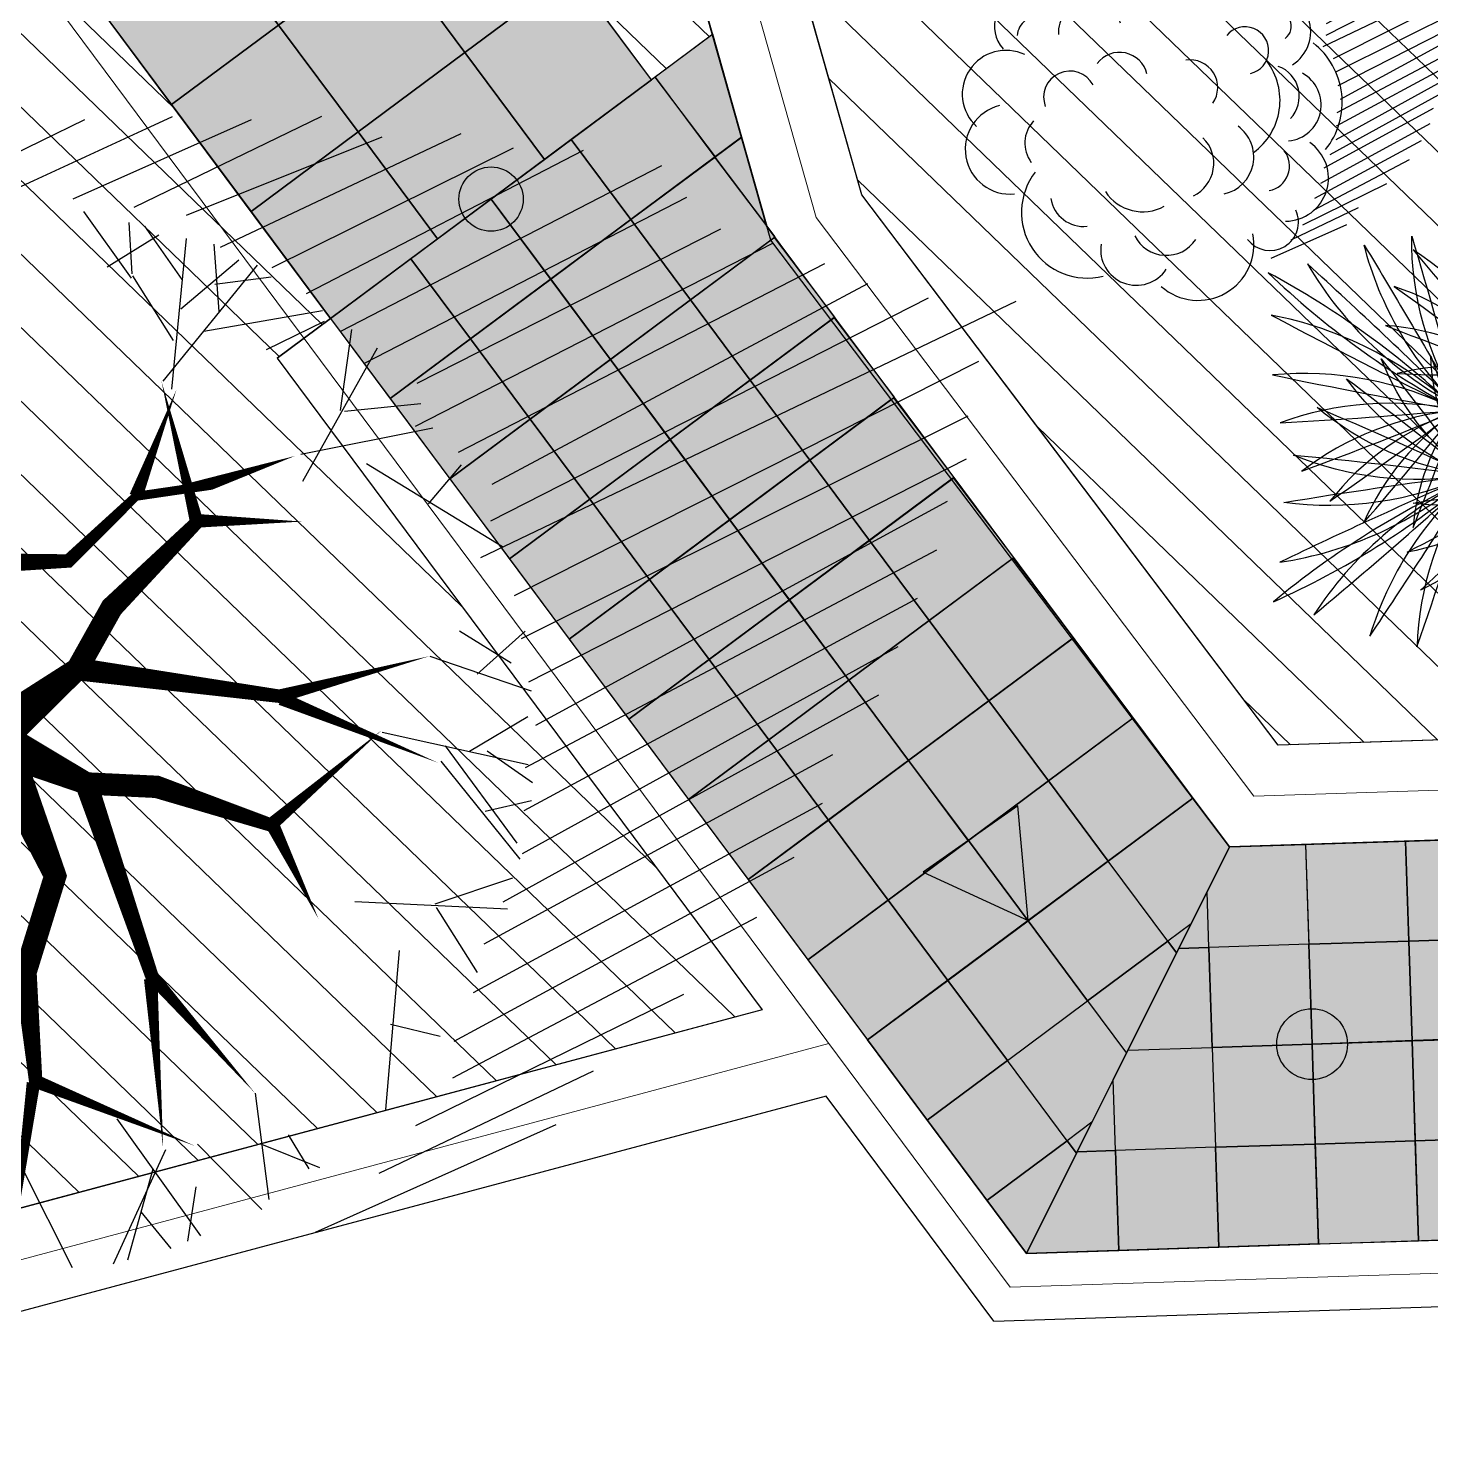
# Model space of a CAD drawing. Header units: millimetres. Extents: x 60.6 to 115.2, y 47.4 to 73.6.
# Drawn here: x 71.771 to 75.982, y 48.136 to 52.344 of the extents above; entities that cross this region are included whole.
import ezdxf

# ---------------------------------------------------------------- set-up
doc = ezdxf.new("R2010")
doc.units = ezdxf.units.MM
for name, color, linetype in [('3', 4, 'Continuous'), ('bord', 251, 'Continuous'), ('stairs', 250, 'Continuous'), ('trees', 118, 'Continuous'), ('trees 2', 114, 'Continuous')]:
    doc.layers.add(name, color=color, linetype=linetype)
doc.layers.add('hatch 3', color=7, linetype='Continuous', true_color=0x57792a)
doc.layers.add('paving', color=251, linetype='Continuous', lineweight=30)
doc.styles.get("Standard").update_dxf_attribs({"font": 'arial.ttf'})
doc.linetypes.add('FENCELINE1', pattern='A,6.35,-2.54,[133,ltypeshp.shx,S=2.54,R=0,X=-2.54,Y=0],-2.54,25.4', length=36.83)
pattern_1 = [(136, (-529.26526, -497.64566), (-0.110277016, -0.114195193), [])]

# ---------------------------------------------------------------- blocks, each defined once
blk = doc.blocks.new('ghgh')
at = {"layer": 'paving'}
h = blk.add_hatch(color=9, dxfattribs=at)
h.set_gradient(color1=(183, 211, 215), color2=(232, 241, 242), rotation=45, one_color=1, tint=0.93, name='SPHERICAL')
h.paths.add_polyline_path([(697.662, 576.0504), (698.062, 576.0504), (698.062, 576.4504), (697.662, 576.4504)])
h = blk.add_hatch(color=9, dxfattribs=at)
h.set_gradient(color1=(183, 211, 215), color2=(232, 241, 242), rotation=45, one_color=1, tint=0.93, name='SPHERICAL')
h.paths.add_polyline_path([(698.062, 576.0504), (698.462, 576.0504), (698.462, 576.4504), (698.062, 576.4504)])
h = blk.add_hatch(color=9, dxfattribs=at)
h.set_gradient(color1=(183, 211, 215), color2=(232, 241, 242), rotation=45, one_color=1, tint=0.93, name='SPHERICAL')
h.paths.add_polyline_path([(698.462, 576.0504), (698.862, 576.0504), (698.862, 576.4504), (698.462, 576.4504)])
for points in [[(697.662, 576.0504), (698.062, 576.0504), (698.062, 576.4504), (697.662, 576.4504)], [(698.062, 576.0504), (698.462, 576.0504), (698.462, 576.4504), (698.062, 576.4504)], [(698.462, 576.0504), (698.862, 576.0504), (698.862, 576.4504), (698.462, 576.4504)]]:
    blk.add_lwpolyline(points, close=True, dxfattribs=at)
blk = doc.blocks.new('T55')
at = {"layer": 'trees'}
for points in [[(-0.6181, 1.5402), (-0.3989, 1.9586)], [(-0.119, 1.7336), (-0.3242, 1.9621)], [(-0.0075, 1.4541), (-0.2096, 1.9907)], [(-0.1078, 1.7432), (0.0544, 1.9806)], [(0.3612, 1.7598), (0.3289, 1.9488)], [(-0.6773, 1.5323), (-0.45, 1.924)], [(-0.5131, 1.7679), (-0.6187, 1.911)], [(-0.6313, 1.2953), (-0.7373, 1.8462)], [(-0.7239, 1.6846), (-0.6824, 1.8875)], [(0.0954, 1.6795), (0.6633, 1.8696)], [(-0.9643, 1.3457), (-0.9953, 1.7469)], [(-0.6962, 1.6244), (-0.9025, 1.7728)], [(0.8956, 1.5731), (0.9816, 1.6947)], [(0.9681, 1.4888), (0.9608, 1.7297)], [(-0.9728, 1.536), (-1.1918, 1.6368)], [(-1.0952, 1.4107), (-1.062, 1.6363)], [(0.8016, 1.3963), (1.1469, 1.6029)], [(1.0629, 1.2745), (1.1919, 1.593)], [(-1.5325, 0.8398), (-1.4496, 1.4329)], [(1.0965, 0.9588), (1.3741, 1.4222)], [(1.212, 1.3322), (1.4122, 1.3854)], [(1.3805, 1.1806), (1.4617, 1.3389)], [(-1.486, 1.1136), (-1.6695, 1.1688)], [(1.13, 1.1731), (1.6022, 1.1633)], [(1.2161, 1.1584), (1.5672, 1.2073)], [(-1.4667, 0.5999), (-1.754, 1.0151)], [(1.4128, 0.7127), (1.6746, 1.0266)], [(-1.6801, 0.6863), (-1.8203, 0.9372)], [(-1.3766, 0.6472), (-1.947, 0.7054)], [(-1.6765, 0.672), (-1.9725, 0.5901)], [(-1.7754, 0.3261), (-1.96, 0.4833)], [(-1.7451, 0.0825), (-1.9945, 0.4605)], [(-1.924, 0.0502), (-2.0326, 0.2337)], [(-1.5125, 0.018), (-2.0529, 0.1686)], [(-1.836, 0.1065), (-2.0608, -0.0119)], [(-1.7874, -0.0301), (-2.0432, 0.0969)], [(-1.4983, 0.0589), (-2.0389, -0.116)], [(-1.6681, -0.0072), (-1.8302, -0.2445)], [(-1.8915, -0.0691), (-2.0191, -0.2769)], [(-1.8225, -0.3459), (-2.0097, -0.2156)], [(-1.8358, -0.2493), (-2.0081, -0.337)], [(-1.8198, -0.2453), (-1.9789, -0.5091)]]:
    blk.add_lwpolyline(points, dxfattribs=at)
for points in [[(-0.1443, 1.0606, 0.0504, 0, 0), (0.1067, 1.3546, 0, 0, 0), (-0.0027, 1.4485, 0, 0, 0), (0.1696, 1.9612, 0, 0, 0)], [(-0.0426, -0.0342, 0.168, 0.084, 0), (0.3518, 0.3845, 0.084, 0.084, 0), (0.7277, 0.4256, 0.084, 0.0504, 0), (1.0882, 0.6237, 0.0504, 0, 0), (1.073, 1.2694, 0, 0, 0), (0.7142, 1.8669, 0, 0, 0)], [(-0.5961, 0.8975, 0.0504, 0, 0), (-0.6091, 1.5349, 0, 0, 0), (-0.8932, 1.8042, 0, 0, 0)], [(-0.0018, 0.3631, 0.084, 0.0504, 0), (0.5531, 0.8669, 0.0504, 0, 0), (0.8016, 1.3963, 0, 0, 0), (0.8182, 1.7452, 0, 0, 0)], [(-0.023, -0.0438, 0.168, 0.084, 0), (-0.013, 0.3535, 0.084, 0.084, 0), (-0.1061, 0.6003, 0.084, 0.0504, 0), (-0.1452, 1.0502, 0.0504, 0, 0), (-0.6369, 1.2905, 0, 0, 0), (-1.1, 1.4163, 0, 0, 0), (-1.2311, 1.5223, 0, 0, 0)], [(-0.3974, 0.1661, 0.084, 0.0504, 0), (-0.6012, 0.8873, 0.0504, 0, 0), (-0.9643, 1.3457, 0, 0, 0), (-1.2692, 1.5161, 0, 0, 0)], [(0.5644, 0.8669, 0.0504, 0, 0), (1.1292, 1.1627, 0, 0, 0), (1.2436, 1.537, 0, 0, 0)], [(-1.0853, 0.3493, 0.0504, 0, 0), (-1.2366, 0.7051, 0, 0, 0), (-1.3694, 0.649, 0, 0, 0), (-1.7516, 1.0317, 0, 0, 0)], [(1.0971, 0.6183, 0.0504, 0, 0), (1.8041, 0.8185, 0, 0, 0)], [(-0.023, -0.0438, 0.168, 0.084, 0), (-0.5644, -0.4432, 0.084, 0.0504, 0), (-0.7518, -0.041, 0.0504, 0.0336, 0), (-1.0756, 0.0957, 0.0336, 0.0336, 0), (-1.2072, 0.308, 0.0504, 0, 0), (-1.4523, 0.5831, 0, 0, 0), (-1.8899, 0.7017, 0, 0, 0)], [(-0.0426, -0.0342, 0.168, 0.084, 0), (-0.3938, 0.1518, 0.084, 0.084, 0), (-0.6563, 0.1784, 0.084, 0.0504, 0), (-1.0764, 0.344, 0.0504, 0, 0), (-1.5107, 0.0109, 0, 0, 0), (-1.8297, -0.3477, 0, 0, 0), (-1.983, -0.4178, 0, 0, 0)], [(-1.0756, 0.0957, 0.0504, 0, 0), (-1.5031, 0.0758, 0, 0, 0), (-1.7714, 0.3101, 0, 0, 0), (-2.0042, 0.397, 0, 0, 0)], [(0.7419, 0.4292, 0.084, 0.0504, 0), (1.3514, 0.0642, 0.0504, 0, 0), (1.4451, -0.8948, 0, 0, 0), (1.1571, -1.6849, 0, 0, 0)]]:
    blk.add_lwpolyline(points, format="xyseb", dxfattribs=at)
blk = doc.blocks.new('SHADOW2')
at = {"color": 250}
for p, q in [((6.317, -0.452), (7.12, -1.952)), ((6.379, -1.246), (7.182, -2.834)), ((6.317, -1.864), (7.182, -3.628)), ((6.256, -2.481), (7.243, -4.334)), ((6.194, -3.011), (7.058, -4.951)), ((5.885, -3.364), (7.12, -5.745)), ((5.7, -3.893), (6.996, -6.275)), ((5.453, -4.246), (6.996, -6.98)), ((5.083, -4.599), (6.873, -7.774)), ((-3.992, -4.687), (-2.819, -7.069)), ((4.774, -4.863), (6.564, -8.039)), ((-3.375, -5.304), (-2.264, -7.422)), ((4.157, -5.393), (6.132, -8.921)), ((4.589, -5.393), (6.256, -8.392)), ((-2.881, -5.657), (-1.461, -8.304)), ((3.91, -5.834), (5.947, -9.451)), ((-2.387, -6.01), (-0.659, -9.009)), ((-2.017, -6.01), (-0.041, -9.362)), ((-1.523, -6.186), (0.514, -9.627)), ((2.86, -6.098), (5.638, -11.391)), ((3.231, -6.186), (5.638, -10.509)), ((3.601, -6.186), (5.762, -9.892)), ((-1.029, -6.275), (1.008, -9.715)), ((-0.597, -6.451), (1.626, -10.156)), ((2.49, -6.451), (5.021, -11.038)), ((-0.103, -6.628), (2.119, -10.333)), ((0.329, -6.628), (2.613, -10.509)), ((0.761, -6.628), (3.107, -10.686)), ((1.626, -6.628), (4.033, -10.95)), ((2.058, -6.539), (4.465, -10.95)), ((1.193, -6.716), (3.601, -10.774))]:
    blk.add_line(p, q, dxfattribs=at)
blk = doc.blocks.new('LCPLSH01')
for centre, radius, start, end in [((0.446, 3.412), 1.847, 346.3016, 127.937), ((-1.236, 3.811), 1, 15.0372, 170.806), ((-2.761, 2.978), 1.563, 72.5978, 215.2219), ((3.142, 2.675), 1.261, 307.769, 119.5954), ((-1.668, 2.713), 0.987, 50.3249, 170.5642), ((0.759, 2.965), 0.934, 32.9254, 120.2819), ((-0.459, 1.628), 1.247, 57.1399, 143.1153), ((2.006, 1.978), 0.912, 340.8702, 60.9139), ((-4.35, 1.579), 0.796, 61.2889, 228.7431), ((3.88, 1.31), 1.227, 268.3457, 71.8076), ((-1.319, 1.127), 1.005, 139.5951, 249.8131), ((-4.238, 0.277), 1.209, 114.2326, 259.6453), ((-2.216, 0.527), 1.063, 126.6685, 258.2542), ((2.206, 0.663), 0.736, 231.9505, 44.6702), ((-3.568, 0.205), 0.702, 124.7304, 241.9446), ((4.087, -0.68), 0.946, 241.471, 65.953), ((-1.551, -0.917), 1.819, 150.2854, 240.9902), ((3.674, -0.514), 0.622, 285.9189, 18.6962), ((-3.393, -1.595), 1.016, 119.7847, 265.1379), ((1.124, -0.337), 0.788, 217.1947, 347.0018), ((-2.9, -1.453), 2.114, 165.2089, 256.0533), ((-0.759, -0.953), 0.78, 169.7035, 302.4573), ((2.415, -1.209), 0.895, 222.2016, 26.267), ((-2.841, -1.611), 0.899, 160.5724, 273.7597), ((0.995, -1.632), 1.276, 247.012, 347.4342), ((3.313, -1.958), 1.211, 224.5472, 16.6452), ((3.258, -2.217), 0.543, 212.3243, 34.4884), ((-1.748, -2.534), 0.663, 127.7327, 344.8714), ((-2.195, -3.318), 1.117, 146.83, 298.3035), ((-2.293, -3.51), 0.405, 149.5216, 313.5871), ((0.043, -2.894), 0.926, 199.638, 340.362), ((1.831, -2.637), 1.602, 221.7693, 335.3394), ((1.786, -3.073), 0.677, 219.6109, 348.6961), ((-0.254, -3.617), 1.355, 187.9214, 329.6272), ((-0.215, -3.606), 0.983, 191.6192, 322.6233), ((0.88, -3.381), 1.586, 253.3841, 324.4756), ((-1.003, -3.58), 1.538, 221.5755, 292.667)]:
    blk.add_arc(centre, radius, start, end)
at = {"flags": 1}
for tag, p in [('SIZE', (-1.268, 1.069)), ('ITEM', (-1.268, 0.212))]:
    blk.add_attdef(tag, p, '', height=0.5, dxfattribs=at)
blk = doc.blocks.new('FRWN', base_point=(2236.4, 2183.1))
for centre, radius, start, end in [((2474.2, 2145.2), 240.8, 170.9581, 208.6359), ((-1131.5, 1522.6), 3432, 8.4988, 11.0952)]:
    blk.add_arc(centre, radius, start, end)
blk = doc.blocks.new('FAN-FRWN', base_point=(2236.4, 2187.1))
for centre, radius, start, end in [((5601.5, 1522.6), 3432, 168.9048, 171.5012), ((1995.8, 2145.2), 240.8, 331.3641, 9.0419), ((2775, 2087.8), 547, 169.9704, 188.1863), ((2474.2, 2145.2), 240.8, 170.9581, 208.6359), ((1712.1, 2104.9), 530.1, 349.6777, 8.479), ((-1131.5, 1522.6), 3432, 8.4988, 11.0952)]:
    blk.add_arc(centre, radius, start, end)
for p, xscale, yscale, rotation in [((2233.6, 2183.1), -0.7, 0.7, 285.3139847964163), ((2233.6, 2183.1), -0.6, 0.6, 262.5248729788206), ((2236.4, 2183.1), 0.6, 0.6, 97.47512702117939), ((2236.4, 2183.1), 0.7, 0.7, 74.68601520358378), ((2233.6, 2183.1), -0.75, 0.75, 301.9977079444358), ((2233.6, 2183.1), -0.8, 0.8, 316.8002169681991), ((2233.6, 2183.1), -0.85, 0.85, 333.3396816587502), ((2236.4, 2183.1), 0.85, 0.85, 26.6603183412499), ((2236.4, 2183.1), 0.8, 0.8, 43.19978303180093), ((2236.4, 2183.1), 0.75, 0.75, 58.0022920555642), ((2233.6, 2183.1), -0.9, 0.9, 346.3602519384186), ((2236.4, 2183.1), 0.9, 0.9, 13.63974806158141)]:
    blk.add_blockref('FRWN', p, dxfattribs=dict(xscale=xscale, yscale=yscale, rotation=rotation))
blk = doc.blocks.new('LCPLTR17')
for radius in [1.286, 1.068, 0.852]:
    blk.add_circle((0.038, -0.007), radius)
at = {"xscale": 0.02777775, "zscale": 0.05555549999999999}
for p, yscale, rotation in [((-0.155, 1.324), 0.0333333, 173.9653891846502), ((-1.309, 0.271), 0.0333333, 241.9002880170951), ((1.239, 0.431), 0.0333333, 103.493212329865), ((0.746, -1.048), 0.02777775, 56.19521290221859), ((-0.662, -1.117), 0.0333333, 321.5582203571314)]:
    blk.add_blockref('FAN-FRWN', p, dxfattribs=dict(at, yscale=yscale, rotation=rotation))
at = {"flags": 1}
for tag, p in [('SIZE', (3.539, 4.802)), ('ITEM', (3.539, 3.945))]:
    blk.add_attdef(tag, p, '', height=0.5, dxfattribs=at)

msp = doc.modelspace()

# ---------------------------------------------------------------- hatches: boundary and pattern name
at = {"layer": 'hatch 3', "linetype": 'Continuous'}
h = msp.add_hatch(dxfattribs=at)
h.set_pattern_fill('ANSI31', color=256, scale=0.05, angle=91, style=0)
h.set_pattern_definition(pattern_1)
h.paths.add_polyline_path([(72.6791, 51.4727), (72.5186, 51.3533), (73.9739, 49.3973), (71.8361, 48.8254), (70.5853, 48.4908), (68.5714, 52.8425), (67.4442, 55.2783), (65.359, 59.7842), (64.1587, 62.378), (63.4893, 63.8244), (64.5927, 62.3413), (65.3888, 61.2713), (68.3356, 57.3106), (70.992, 53.7403)])
h = msp.add_hatch(dxfattribs=at)
h.set_pattern_fill('ANSI31', color=256, scale=0.05, angle=91, style=0)
h.set_pattern_definition(pattern_1)
h.paths.add_polyline_path([(81.7841, 50.394), (78.4717, 50.2867), (77.2001, 50.2455), (75.7991, 50.2001), (75.5229, 50.1912), (74.7533, 51.2089), (74.2733, 51.8436), (74.0548, 52.6154), (73.4771, 54.6562), (73.081, 56.0558), (72.7361, 57.2741), (72.4972, 58.1181), (72.2881, 58.8567), (74.3477, 60.389), (77.3323, 56.3775), (79.0037, 54.1311)])
h = msp.add_hatch(dxfattribs=at)
h.set_pattern_fill('ANSI31', color=256, scale=0.05, angle=91, style=0)
h.set_pattern_definition(pattern_1)
h.paths.add_polyline_path([(73.8252, 52.3253), (73.6419, 52.189), (69.3694, 57.9315), (71.7391, 59.6946), (73.4239, 53.7427), (73.7266, 52.6734)])
at = {"layer": 'paving'}
h = msp.add_hatch(color=139, dxfattribs=at)
h.set_gradient(color1=(185, 213, 243), color2=(159, 198, 239), rotation=45, one_color=1, tint=0.78, name='INVSPHERICAL')
h.paths.add_polyline_path([(73.8321, 51.9567), (73.9133, 52.0172), (73.8258, 52.3261), (73.6531, 52.1974)])
h = msp.add_hatch(color=139, dxfattribs=at)
h.set_gradient(color1=(185, 213, 243), color2=(159, 198, 239), rotation=45, one_color=1, tint=0.78, name='INVSPHERICAL')
h.paths.add_polyline_path([(73.5803, 51.7692), (73.8341, 51.9581), (73.6531, 52.1974), (73.4012, 52.0099)])
h = msp.add_hatch(color=139, dxfattribs=at)
h.set_gradient(color1=(185, 213, 243), color2=(159, 198, 239), rotation=45, one_color=1, tint=0.78, name='INVSPHERICAL')
h.paths.add_polyline_path([(73.3396, 51.5901), (73.5803, 51.7692), (73.4012, 52.0099), (73.1605, 51.8308)])
h = msp.add_hatch(color=139, dxfattribs=at)
h.set_gradient(color1=(185, 213, 243), color2=(159, 198, 239), rotation=45, one_color=1, tint=0.78, name='INVSPHERICAL')
h.paths.add_polyline_path([(73.9892, 51.7491), (73.9133, 52.0172), (73.8321, 51.9567)])
h = msp.add_hatch(color=139, dxfattribs=at)
h.set_gradient(color1=(185, 213, 243), color2=(159, 198, 239), rotation=45, one_color=1, tint=0.78, name='INVSPHERICAL')
h.paths.add_polyline_path([(73.7593, 51.5285), (74.0131, 51.7174), (73.8321, 51.9567), (73.5803, 51.7692)])
h = msp.add_hatch(color=139, dxfattribs=at)
h.set_gradient(color1=(185, 213, 243), color2=(159, 198, 239), rotation=45, one_color=1, tint=0.78, name='INVSPHERICAL')
h.paths.add_polyline_path([(73.0989, 51.4111), (73.3396, 51.5901), (73.1605, 51.8308), (72.9198, 51.6517)])
h = msp.add_hatch(color=139, dxfattribs=at)
h.set_gradient(color1=(185, 213, 243), color2=(159, 198, 239), rotation=45, one_color=1, tint=0.78, name='INVSPHERICAL')
h.paths.add_polyline_path([(73.5186, 51.3494), (73.7593, 51.5285), (73.5803, 51.7692), (73.3396, 51.5901)])
h = msp.add_hatch(color=139, dxfattribs=at)
h.set_gradient(color1=(185, 213, 243), color2=(159, 198, 239), rotation=45, one_color=1, tint=0.78, name='INVSPHERICAL')
h.paths.add_polyline_path([(73.9384, 51.2878), (74.1922, 51.4767), (74.0112, 51.7161), (73.7593, 51.5285)])
h = msp.add_hatch(color=139, dxfattribs=at)
h.set_gradient(color1=(185, 213, 243), color2=(159, 198, 239), rotation=45, one_color=1, tint=0.78, name='INVSPHERICAL')
h.paths.add_polyline_path([(72.8582, 51.232), (73.0989, 51.4111), (72.9198, 51.6517), (72.6791, 51.4727)])
h = msp.add_hatch(color=139, dxfattribs=at)
h.set_gradient(color1=(185, 213, 243), color2=(159, 198, 239), rotation=45, one_color=1, tint=0.78, name='INVSPHERICAL')
h.paths.add_polyline_path([(73.2779, 51.1704), (73.5186, 51.3494), (73.3396, 51.5901), (73.0989, 51.4111)])
h = msp.add_hatch(color=139, dxfattribs=at)
h.set_gradient(color1=(185, 213, 243), color2=(159, 198, 239), rotation=45, one_color=1, tint=0.78, name='INVSPHERICAL')
h.paths.add_polyline_path([(73.6977, 51.1088), (73.9384, 51.2878), (73.7593, 51.5285), (73.5186, 51.3494)])
h = msp.add_hatch(color=139, dxfattribs=at)
h.set_gradient(color1=(185, 213, 243), color2=(159, 198, 239), rotation=45, one_color=1, tint=0.78, name='INVSPHERICAL')
h.paths.add_polyline_path([(74.1175, 51.0471), (74.3713, 51.236), (74.1903, 51.4754), (73.9384, 51.2878)])
h = msp.add_hatch(color=139, dxfattribs=at)
h.set_gradient(color1=(185, 213, 243), color2=(159, 198, 239), rotation=45, one_color=1, tint=0.78, name='INVSPHERICAL')
h.paths.add_polyline_path([(73.0373, 50.9913), (73.2779, 51.1704), (73.0989, 51.4111), (72.8582, 51.232)])
h = msp.add_hatch(color=139, dxfattribs=at)
h.set_gradient(color1=(185, 213, 243), color2=(159, 198, 239), rotation=45, one_color=1, tint=0.78, name='INVSPHERICAL')
h.paths.add_polyline_path([(73.457, 50.9297), (73.6977, 51.1088), (73.5186, 51.3494), (73.2779, 51.1704)])
h = msp.add_hatch(color=139, dxfattribs=at)
h.set_gradient(color1=(185, 213, 243), color2=(159, 198, 239), rotation=45, one_color=1, tint=0.78, name='INVSPHERICAL')
h.paths.add_polyline_path([(73.8768, 50.8681), (74.1175, 51.0471), (73.9384, 51.2878), (73.6977, 51.1088)])
h = msp.add_hatch(color=139, dxfattribs=at)
h.set_gradient(color1=(185, 213, 243), color2=(159, 198, 239), rotation=45, one_color=1, tint=0.78, name='INVSPHERICAL')
h.paths.add_polyline_path([(74.2966, 50.8065), (74.5504, 50.9953), (74.3694, 51.2347), (74.1175, 51.0471)])
h = msp.add_hatch(color=139, dxfattribs=at)
h.set_gradient(color1=(185, 213, 243), color2=(159, 198, 239), rotation=45, one_color=1, tint=0.78, name='INVSPHERICAL')
h.paths.add_polyline_path([(73.2163, 50.7506), (73.457, 50.9297), (73.2779, 51.1704), (73.0373, 50.9913)])
h = msp.add_hatch(color=139, dxfattribs=at)
h.set_gradient(color1=(185, 213, 243), color2=(159, 198, 239), rotation=45, one_color=1, tint=0.78, name='INVSPHERICAL')
h.paths.add_polyline_path([(73.6361, 50.689), (73.8768, 50.8681), (73.6977, 51.1088), (73.457, 50.9297)])
h = msp.add_hatch(color=139, dxfattribs=at)
h.set_gradient(color1=(185, 213, 243), color2=(159, 198, 239), rotation=45, one_color=1, tint=0.78, name='INVSPHERICAL')
h.paths.add_polyline_path([(74.0559, 50.6274), (74.2966, 50.8065), (74.1175, 51.0471), (73.8768, 50.8681)])
h = msp.add_hatch(color=139, dxfattribs=at)
h.set_gradient(color1=(185, 213, 243), color2=(159, 198, 239), rotation=45, one_color=1, tint=0.78, name='INVSPHERICAL')
h.paths.add_polyline_path([(74.4756, 50.5658), (74.7295, 50.7546), (74.5484, 50.994), (74.2966, 50.8065)])
h = msp.add_hatch(color=139, dxfattribs=at)
h.set_gradient(color1=(185, 213, 243), color2=(159, 198, 239), rotation=45, one_color=1, tint=0.78, name='INVSPHERICAL')
h.paths.add_polyline_path([(73.3954, 50.5099), (73.6361, 50.689), (73.457, 50.9297), (73.2163, 50.7506)])
h = msp.add_hatch(color=139, dxfattribs=at)
h.set_gradient(color1=(185, 213, 243), color2=(159, 198, 239), rotation=45, one_color=1, tint=0.78, name='INVSPHERICAL')
h.paths.add_polyline_path([(73.8152, 50.4483), (74.0559, 50.6274), (73.8768, 50.8681), (73.6361, 50.689)])
h = msp.add_hatch(color=139, dxfattribs=at)
h.set_gradient(color1=(185, 213, 243), color2=(159, 198, 239), rotation=45, one_color=1, tint=0.78, name='INVSPHERICAL')
h.paths.add_polyline_path([(74.2349, 50.3867), (74.4756, 50.5658), (74.2966, 50.8065), (74.0559, 50.6274)])
h = msp.add_hatch(color=139, dxfattribs=at)
h.set_gradient(color1=(185, 213, 243), color2=(159, 198, 239), rotation=45, one_color=1, tint=0.78, name='INVSPHERICAL')
h.paths.add_polyline_path([(74.6547, 50.3251), (74.9085, 50.5139), (74.7275, 50.7533), (74.4756, 50.5658)])
h = msp.add_hatch(color=139, dxfattribs=at)
h.set_gradient(color1=(185, 213, 243), color2=(159, 198, 239), rotation=45, one_color=1, tint=0.78, name='INVSPHERICAL')
h.paths.add_polyline_path([(73.5745, 50.2692), (73.8152, 50.4483), (73.6361, 50.689), (73.3954, 50.5099)])
h = msp.add_hatch(color=139, dxfattribs=at)
h.set_gradient(color1=(185, 213, 243), color2=(159, 198, 239), rotation=45, one_color=1, tint=0.78, name='INVSPHERICAL')
h.paths.add_polyline_path([(73.9943, 50.2076), (74.2349, 50.3867), (74.0559, 50.6274), (73.8152, 50.4483)])
h = msp.add_hatch(color=139, dxfattribs=at)
h.set_gradient(color1=(185, 213, 243), color2=(159, 198, 239), rotation=45, one_color=1, tint=0.78, name='INVSPHERICAL')
h.paths.add_polyline_path([(74.414, 50.146), (74.6547, 50.3251), (74.4756, 50.5658), (74.2349, 50.3867)])
h = msp.add_hatch(color=139, dxfattribs=at)
h.set_gradient(color1=(185, 213, 243), color2=(159, 198, 239), rotation=45, one_color=1, tint=0.78, name='INVSPHERICAL')
h.paths.add_polyline_path([(74.8338, 50.0844), (75.0876, 50.2732), (74.9066, 50.5126), (74.6547, 50.3251)])
h = msp.add_hatch(color=139, dxfattribs=at)
h.set_gradient(color1=(185, 213, 243), color2=(159, 198, 239), rotation=45, one_color=1, tint=0.78, name='INVSPHERICAL')
h.paths.add_polyline_path([(73.7536, 50.0285), (73.9943, 50.2076), (73.8152, 50.4483), (73.5745, 50.2692)])
h = msp.add_hatch(color=139, dxfattribs=at)
h.set_gradient(color1=(185, 213, 243), color2=(159, 198, 239), rotation=45, one_color=1, tint=0.78, name='INVSPHERICAL')
h.paths.add_polyline_path([(74.1733, 49.9669), (74.414, 50.146), (74.2349, 50.3867), (73.9943, 50.2076)])
h = msp.add_hatch(color=139, dxfattribs=at)
h.set_gradient(color1=(185, 213, 243), color2=(159, 198, 239), rotation=45, one_color=1, tint=0.78, name='INVSPHERICAL')
h.paths.add_polyline_path([(74.5931, 49.9053), (74.8338, 50.0844), (74.6547, 50.3251), (74.414, 50.146)])
h = msp.add_hatch(color=139, dxfattribs=at)
h.set_gradient(color1=(185, 213, 243), color2=(159, 198, 239), rotation=45, one_color=1, tint=0.78, name='INVSPHERICAL')
h.paths.add_polyline_path([(75.0129, 49.8437), (75.2667, 50.0325), (75.0857, 50.2719), (74.8338, 50.0844)])
h = msp.add_hatch(color=139, dxfattribs=at)
h.set_gradient(color1=(185, 213, 243), color2=(159, 198, 239), rotation=45, one_color=1, tint=0.78, name='INVSPHERICAL')
h.paths.add_polyline_path([(73.9326, 49.7878), (74.1733, 49.9669), (73.9943, 50.2076), (73.7536, 50.0285)])
h = msp.add_hatch(color=139, dxfattribs=at)
h.set_gradient(color1=(185, 213, 243), color2=(159, 198, 239), rotation=45, one_color=1, tint=0.78, name='INVSPHERICAL')
h.paths.add_polyline_path([(74.3524, 49.7262), (74.5931, 49.9053), (74.414, 50.146), (74.1733, 49.9669)])
h = msp.add_hatch(color=139, dxfattribs=at)
h.set_gradient(color1=(185, 213, 243), color2=(159, 198, 239), rotation=45, one_color=1, tint=0.78, name='INVSPHERICAL')
h.paths.add_polyline_path([(74.7722, 49.6646), (75.0129, 49.8437), (74.8338, 50.0844), (74.5931, 49.9053)])
h = msp.add_hatch(color=139, dxfattribs=at)
h.set_gradient(color1=(185, 213, 243), color2=(159, 198, 239), rotation=45, one_color=1, tint=0.78, name='INVSPHERICAL')
h.paths.add_polyline_path([(75.1919, 49.603), (75.0129, 49.8437), (75.2667, 50.0325), (75.3773, 49.8863), (75.2616, 49.6548)])
h = msp.add_hatch(color=139, dxfattribs=at)
h.set_gradient(color1=(185, 213, 243), color2=(159, 198, 239), rotation=45, one_color=1, tint=0.78, name='INVSPHERICAL')
h.paths.add_polyline_path([(74.1117, 49.5472), (74.3524, 49.7262), (74.1733, 49.9669), (73.9326, 49.7878)])
h = msp.add_hatch(color=139, dxfattribs=at)
h.set_gradient(color1=(185, 213, 243), color2=(159, 198, 239), rotation=45, one_color=1, tint=0.78, name='INVSPHERICAL')
h.paths.add_polyline_path([(74.5315, 49.4855), (74.7722, 49.6646), (74.5931, 49.9053), (74.3524, 49.7262)])
h = msp.add_hatch(color=139, dxfattribs=at)
h.set_gradient(color1=(185, 213, 243), color2=(159, 198, 239), rotation=45, one_color=1, tint=0.78, name='INVSPHERICAL')
h.paths.add_polyline_path([(75.915, 49.6035), (75.9053, 49.9034), (75.6055, 49.8937), (75.6152, 49.5938)])
h = msp.add_hatch(color=139, dxfattribs=at)
h.set_gradient(color1=(185, 213, 243), color2=(159, 198, 239), rotation=45, one_color=1, tint=0.78, name='INVSPHERICAL')
h.paths.add_polyline_path([(76.2149, 49.6133), (76.2052, 49.9131), (75.9053, 49.9034), (75.915, 49.6035)])
h = msp.add_hatch(color=139, dxfattribs=at)
h.set_gradient(color1=(185, 213, 243), color2=(159, 198, 239), rotation=45, one_color=1, tint=0.78, name='INVSPHERICAL')
h.paths.add_polyline_path([(75.3154, 49.5841), (75.3099, 49.7515), (75.3773, 49.8863), (75.6055, 49.8937), (75.6152, 49.5938)])
h = msp.add_hatch(color=139, dxfattribs=at)
h.set_gradient(color1=(185, 213, 243), color2=(159, 198, 239), rotation=45, one_color=1, tint=0.78, name='INVSPHERICAL')
h.paths.add_polyline_path([(74.9512, 49.4239), (75.1919, 49.603), (75.0129, 49.8437), (74.7722, 49.6646)])
h = msp.add_hatch(color=139, dxfattribs=at)
h.set_gradient(color1=(185, 213, 243), color2=(159, 198, 239), rotation=45, one_color=1, tint=0.78, name='INVSPHERICAL')
h.paths.add_polyline_path([(75.3154, 49.5841), (75.3099, 49.7515), (75.2248, 49.5812)])
h = msp.add_hatch(color=139, dxfattribs=at)
h.set_gradient(color1=(185, 213, 243), color2=(159, 198, 239), rotation=45, one_color=1, tint=0.78, name='INVSPHERICAL')
h.paths.add_polyline_path([(74.2908, 49.3065), (74.5315, 49.4855), (74.3524, 49.7262), (74.1117, 49.5472)])
h = msp.add_hatch(color=139, dxfattribs=at)
h.set_gradient(color1=(185, 213, 243), color2=(159, 198, 239), rotation=45, one_color=1, tint=0.78, name='INVSPHERICAL')
h.paths.add_polyline_path([(74.7106, 49.2448), (74.9512, 49.4239), (74.7722, 49.6646), (74.5315, 49.4855)])
h = msp.add_hatch(color=139, dxfattribs=at)
h.set_gradient(color1=(185, 213, 243), color2=(159, 198, 239), rotation=45, one_color=1, tint=0.78, name='INVSPHERICAL')
h.paths.add_polyline_path([(75.2181, 49.5678), (75.2616, 49.6548), (75.1919, 49.603)])
h = msp.add_hatch(color=139, dxfattribs=at)
h.set_gradient(color1=(185, 213, 243), color2=(159, 198, 239), rotation=45, one_color=1, tint=0.78, name='INVSPHERICAL')
h.paths.add_polyline_path([(75.0679, 49.2672), (75.2181, 49.5678), (75.1919, 49.603), (74.9512, 49.4239)])
h = msp.add_hatch(color=139, dxfattribs=at)
h.set_gradient(color1=(185, 213, 243), color2=(159, 198, 239), rotation=45, one_color=1, tint=0.78, name='INVSPHERICAL')
h.paths.add_polyline_path([(75.9248, 49.3037), (75.915, 49.6035), (75.6152, 49.5938), (75.6249, 49.294)])
h = msp.add_hatch(color=139, dxfattribs=at)
h.set_gradient(color1=(185, 213, 243), color2=(159, 198, 239), rotation=45, one_color=1, tint=0.78, name='INVSPHERICAL')
h.paths.add_polyline_path([(76.2246, 49.3134), (76.2149, 49.6133), (75.915, 49.6035), (75.9248, 49.3037)])
h = msp.add_hatch(color=139, dxfattribs=at)
h.set_gradient(color1=(185, 213, 243), color2=(159, 198, 239), rotation=45, one_color=1, tint=0.78, name='INVSPHERICAL')
h.paths.add_polyline_path([(75.3251, 49.2843), (75.3154, 49.5841), (75.2248, 49.5812), (75.0723, 49.2761)])
h = msp.add_hatch(color=139, dxfattribs=at)
h.set_gradient(color1=(185, 213, 243), color2=(159, 198, 239), rotation=45, one_color=1, tint=0.78, name='INVSPHERICAL')
h.paths.add_polyline_path([(75.6249, 49.294), (75.6152, 49.5938), (75.3154, 49.5841), (75.3251, 49.2843)])
h = msp.add_hatch(color=139, dxfattribs=at)
h.set_gradient(color1=(185, 213, 243), color2=(159, 198, 239), rotation=45, one_color=1, tint=0.78, name='INVSPHERICAL')
h.paths.add_polyline_path([(74.4699, 49.0658), (74.7106, 49.2448), (74.5315, 49.4855), (74.2908, 49.3065)])
h = msp.add_hatch(color=139, dxfattribs=at)
h.set_gradient(color1=(185, 213, 243), color2=(159, 198, 239), rotation=45, one_color=1, tint=0.78, name='INVSPHERICAL')
h.paths.add_polyline_path([(74.9641, 49.0596), (74.8896, 49.0042), (74.7106, 49.2448), (74.9512, 49.4239), (75.0679, 49.2672)])
h = msp.add_hatch(color=139, dxfattribs=at)
h.set_gradient(color1=(185, 213, 243), color2=(159, 198, 239), rotation=45, one_color=1, tint=0.78, name='INVSPHERICAL')
h.paths.add_polyline_path([(76.2343, 49.0136), (76.2246, 49.3134), (75.9248, 49.3037), (75.9345, 49.0039)])
h = msp.add_hatch(color=139, dxfattribs=at)
h.set_gradient(color1=(185, 213, 243), color2=(159, 198, 239), rotation=45, one_color=1, tint=0.78, name='INVSPHERICAL')
h.paths.add_polyline_path([(75.3348, 48.9844), (75.0349, 48.9747), (75.0281, 49.1875), (75.0723, 49.2761), (75.3251, 49.2843)])
h = msp.add_hatch(color=139, dxfattribs=at)
h.set_gradient(color1=(185, 213, 243), color2=(159, 198, 239), rotation=45, one_color=1, tint=0.78, name='INVSPHERICAL')
h.paths.add_polyline_path([(75.6346, 48.9941), (75.6249, 49.294), (75.3251, 49.2843), (75.3348, 48.9844)])
h = msp.add_hatch(color=139, dxfattribs=at)
h.set_gradient(color1=(185, 213, 243), color2=(159, 198, 239), rotation=45, one_color=1, tint=0.78, name='INVSPHERICAL')
h.paths.add_polyline_path([(75.9345, 49.0039), (75.9248, 49.3037), (75.6249, 49.294), (75.6346, 48.9941)])
h = msp.add_hatch(color=139, dxfattribs=at)
h.set_gradient(color1=(185, 213, 243), color2=(159, 198, 239), rotation=45, one_color=1, tint=0.78, name='INVSPHERICAL')
h.paths.add_polyline_path([(74.6489, 48.8251), (74.8896, 49.0042), (74.7106, 49.2448), (74.4699, 49.0658)])
h = msp.add_hatch(color=139, dxfattribs=at)
h.set_gradient(color1=(185, 213, 243), color2=(159, 198, 239), rotation=45, one_color=1, tint=0.78, name='INVSPHERICAL')
h.paths.add_polyline_path([(75.0349, 48.9747), (75.0281, 49.1875), (74.9199, 48.971)])
h = msp.add_hatch(color=139, dxfattribs=at)
h.set_gradient(color1=(185, 213, 243), color2=(159, 198, 239), rotation=45, one_color=1, tint=0.78, name='INVSPHERICAL')
h.paths.add_polyline_path([(74.9176, 48.9665), (74.9641, 49.0596), (74.8896, 49.0042)])
h = msp.add_hatch(color=139, dxfattribs=at)
h.set_gradient(color1=(185, 213, 243), color2=(159, 198, 239), rotation=45, one_color=1, tint=0.78, name='INVSPHERICAL')
h.paths.add_polyline_path([(76.244, 48.7137), (76.2343, 49.0136), (75.9345, 49.0039), (75.9442, 48.704)])
h = msp.add_hatch(color=139, dxfattribs=at)
h.set_gradient(color1=(185, 213, 243), color2=(159, 198, 239), rotation=45, one_color=1, tint=0.78, name='INVSPHERICAL')
h.paths.add_polyline_path([(74.7674, 48.6659), (74.9176, 48.9665), (74.8896, 49.0042), (74.6489, 48.8251)])
h = msp.add_hatch(color=139, dxfattribs=at)
h.set_gradient(color1=(185, 213, 243), color2=(159, 198, 239), rotation=45, one_color=1, tint=0.78, name='INVSPHERICAL')
h.paths.add_polyline_path([(75.0447, 48.6749), (75.0349, 48.9747), (74.9199, 48.971), (74.7674, 48.6659)])
h = msp.add_hatch(color=139, dxfattribs=at)
h.set_gradient(color1=(185, 213, 243), color2=(159, 198, 239), rotation=45, one_color=1, tint=0.78, name='INVSPHERICAL')
h.paths.add_polyline_path([(75.3445, 48.6846), (75.3348, 48.9844), (75.0349, 48.9747), (75.0447, 48.6749)])
h = msp.add_hatch(color=139, dxfattribs=at)
h.set_gradient(color1=(185, 213, 243), color2=(159, 198, 239), rotation=45, one_color=1, tint=0.78, name='INVSPHERICAL')
h.paths.add_polyline_path([(75.6443, 48.6943), (75.6346, 48.9941), (75.3348, 48.9844), (75.3445, 48.6846)])
h = msp.add_hatch(color=139, dxfattribs=at)
h.set_gradient(color1=(185, 213, 243), color2=(159, 198, 239), rotation=45, one_color=1, tint=0.78, name='INVSPHERICAL')
h.paths.add_polyline_path([(75.9442, 48.704), (75.9345, 49.0039), (75.6346, 48.9941), (75.6443, 48.6943)])

# ---------------------------------------------------------------- linework, layer by layer
at = {"layer": '3', "color": 251, "linetype": 'Continuous', "lineweight": 18}
for q in [(63.2572, 63.9689), (87.3321, 48.9729)]:
    msp.add_line((74.7184, 48.5643), q, dxfattribs=at)
for points in [[(74.1742, 49.2956), (70.5021, 48.3133), (62.2503, 66.1446)], [(81.8931, 50.2475), (75.4501, 50.0387), (74.1367, 51.7756), (71.8387, 59.8934)]]:
    msp.add_lwpolyline(points, dxfattribs=at)
at = {"layer": 'bord', "color": 7, "linetype": 'FENCELINE1', "ltscale": 0.04}
for q in [(74.1666, 49.1383), (87.3354, 48.873)]:
    msp.add_line((74.6693, 48.4626), q, dxfattribs=at)
msp.add_lwpolyline([(74.1666, 49.1383), (70.419, 48.1358), (62.085, 66.1446)], dxfattribs=at)
at = {"layer": 'Defpoints'}
msp.add_lwpolyline([(74.7674, 48.6659), (74.2908, 49.3065), (75.2667, 50.0325), (75.3773, 49.8863), (75.6055, 49.8937), (75.6443, 48.6943), (74.7674, 48.6659)], close=True, dxfattribs=at)
at = {"layer": 'hatch 3', "linetype": 'Continuous'}
for points in [[(72.6791, 51.4727), (72.5186, 51.3533), (73.9739, 49.3973), (71.8361, 48.8254), (70.5853, 48.4908), (68.5714, 52.8425), (67.4442, 55.2783), (65.359, 59.7842), (64.1587, 62.378), (63.4893, 63.8244), (64.5927, 62.3413), (65.3888, 61.2713), (68.3356, 57.3106), (70.992, 53.7403), (72.6791, 51.4727)], [(81.7841, 50.394), (78.4717, 50.2867), (77.2001, 50.2455), (75.7991, 50.2001), (75.5229, 50.1912), (74.7533, 51.2089), (74.2733, 51.8436), (74.0548, 52.6154), (73.4771, 54.6562), (73.081, 56.0558), (72.7361, 57.2741), (72.4972, 58.1181), (72.2881, 58.8567), (74.3477, 60.389), (77.3323, 56.3775), (79.0037, 54.1311), (81.7841, 50.394)], [(73.8252, 52.3253), (73.6419, 52.189), (69.3694, 57.9315), (71.7391, 59.6946), (73.4239, 53.7427), (73.7266, 52.6734), (73.8252, 52.3253)]]:
    msp.add_lwpolyline(points, close=True, dxfattribs=at)
at = {"layer": 'paving', "color": 139}
for p, q in [((72.6791, 51.4727), (63.4893, 63.8244)), ((73.9877, 51.751), (71.7391, 59.6946)), ((73.6419, 52.189), (69.3694, 57.9315)), ((73.8252, 52.3253), (72.6791, 51.4727)), ((73.9126, 52.0165), (72.8582, 51.232)), ((75.3773, 49.8863), (73.9877, 51.751)), ((74, 51.7076), (73.0373, 50.9913)), ((72.5186, 51.3533), (72.6791, 51.4727)), ((72.6791, 51.4727), (74.7674, 48.6659)), ((74.181, 51.4683), (73.2163, 50.7506)), ((74.3619, 51.229), (73.3954, 50.5099)), ((74.5429, 50.9897), (73.5745, 50.2692)), ((74.7163, 50.7448), (73.7536, 50.0285)), ((74.9048, 50.5111), (73.9326, 49.7878)), ((75.0857, 50.2718), (74.1117, 49.5472)), ((75.3773, 49.8863), (83.2016, 50.138)), ((82.0021, 50.1009), (75.3773, 49.8863)), ((75.2667, 50.0325), (74.2908, 49.3065)), ((75.9053, 49.9034), (75.9442, 48.704)), ((74.7674, 48.6659), (75.3773, 49.8863)), ((75.6055, 49.8937), (75.6443, 48.6943)), ((74.7674, 48.6659), (87.3354, 49.0731))]:
    msp.add_line(p, q, dxfattribs=at)
for points in [[(73.9739, 49.3973), (70.5853, 48.4908), (62.4156, 66.1446)], [(81.7841, 50.394), (75.5229, 50.1912), (74.2733, 51.8436), (71.9967, 59.8862)], [(81.6027, 50.088), (75.3773, 49.8863), (74, 51.7076), (71.7391, 59.6946)]]:
    msp.add_lwpolyline(points, dxfattribs=at)
for points in [[(73.8321, 51.9567), (73.9133, 52.0172), (73.8258, 52.3261), (73.6531, 52.1974)], [(73.5803, 51.7692), (73.8341, 51.9581), (73.6531, 52.1974), (73.4012, 52.0099)], [(73.3396, 51.5901), (73.5803, 51.7692), (73.4012, 52.0099), (73.1605, 51.8308)], [(73.9892, 51.7491), (73.9892, 51.7491), (73.9133, 52.0172), (73.8321, 51.9567)], [(73.7593, 51.5285), (74.0131, 51.7174), (73.8321, 51.9567), (73.5803, 51.7692)], [(73.0989, 51.4111), (73.3396, 51.5901), (73.1605, 51.8308), (72.9198, 51.6517)], [(73.5186, 51.3494), (73.7593, 51.5285), (73.5803, 51.7692), (73.3396, 51.5901)], [(73.9384, 51.2878), (74.1922, 51.4767), (74.0112, 51.7161), (73.7593, 51.5285)], [(72.8582, 51.232), (73.0989, 51.4111), (72.9198, 51.6517), (72.6791, 51.4727)], [(73.2779, 51.1704), (73.5186, 51.3494), (73.3396, 51.5901), (73.0989, 51.4111)], [(73.6977, 51.1088), (73.9384, 51.2878), (73.7593, 51.5285), (73.5186, 51.3494)], [(74.1175, 51.0471), (74.3713, 51.236), (74.1903, 51.4754), (73.9384, 51.2878)], [(73.0373, 50.9913), (73.2779, 51.1704), (73.0989, 51.4111), (72.8582, 51.232)], [(73.457, 50.9297), (73.6977, 51.1088), (73.5186, 51.3494), (73.2779, 51.1704)], [(73.8768, 50.8681), (74.1175, 51.0471), (73.9384, 51.2878), (73.6977, 51.1088)], [(74.2966, 50.8065), (74.5504, 50.9953), (74.3694, 51.2347), (74.1175, 51.0471)], [(73.2163, 50.7506), (73.457, 50.9297), (73.2779, 51.1704), (73.0373, 50.9913)], [(73.6361, 50.689), (73.8768, 50.8681), (73.6977, 51.1088), (73.457, 50.9297)], [(74.0559, 50.6274), (74.2966, 50.8065), (74.1175, 51.0471), (73.8768, 50.8681)], [(74.4756, 50.5658), (74.7295, 50.7546), (74.5484, 50.994), (74.2966, 50.8065)], [(73.3954, 50.5099), (73.6361, 50.689), (73.457, 50.9297), (73.2163, 50.7506)], [(73.8152, 50.4483), (74.0559, 50.6274), (73.8768, 50.8681), (73.6361, 50.689)], [(74.2349, 50.3867), (74.4756, 50.5658), (74.2966, 50.8065), (74.0559, 50.6274)], [(74.6547, 50.3251), (74.9085, 50.5139), (74.7275, 50.7533), (74.4756, 50.5658)], [(73.5745, 50.2692), (73.8152, 50.4483), (73.6361, 50.689), (73.3954, 50.5099)], [(73.9943, 50.2076), (74.2349, 50.3867), (74.0559, 50.6274), (73.8152, 50.4483)], [(74.414, 50.146), (74.6547, 50.3251), (74.4756, 50.5658), (74.2349, 50.3867)], [(74.8338, 50.0844), (75.0876, 50.2732), (74.9066, 50.5126), (74.6547, 50.3251)], [(73.7536, 50.0285), (73.9943, 50.2076), (73.8152, 50.4483), (73.5745, 50.2692)], [(74.1733, 49.9669), (74.414, 50.146), (74.2349, 50.3867), (73.9943, 50.2076)], [(74.5931, 49.9053), (74.8338, 50.0844), (74.6547, 50.3251), (74.414, 50.146)], [(75.0129, 49.8437), (75.2667, 50.0325), (75.0857, 50.2719), (74.8338, 50.0844)], [(73.9326, 49.7878), (74.1733, 49.9669), (73.9943, 50.2076), (73.7536, 50.0285)], [(74.3524, 49.7262), (74.5931, 49.9053), (74.414, 50.146), (74.1733, 49.9669)], [(74.7722, 49.6646), (75.0129, 49.8437), (74.8338, 50.0844), (74.5931, 49.9053)], [(75.1919, 49.603), (75.0129, 49.8437), (75.2667, 50.0325), (75.3773, 49.8863), (75.2616, 49.6548), (75.1919, 49.603)], [(74.1117, 49.5472), (74.3524, 49.7262), (74.1733, 49.9669), (73.9326, 49.7878)], [(74.5315, 49.4855), (74.7722, 49.6646), (74.5931, 49.9053), (74.3524, 49.7262)], [(75.915, 49.6035), (75.9053, 49.9034), (75.6055, 49.8937), (75.6152, 49.5938)], [(76.2149, 49.6133), (76.2052, 49.9131), (75.9053, 49.9034), (75.915, 49.6035)], [(75.3154, 49.5841), (75.3099, 49.7515), (75.3773, 49.8863), (75.6055, 49.8937), (75.6152, 49.5938), (75.3154, 49.5841)], [(74.9512, 49.4239), (75.1919, 49.603), (75.0129, 49.8437), (74.7722, 49.6646)], [(75.3154, 49.5841), (75.3099, 49.7515), (75.2248, 49.5812), (75.2248, 49.5812)], [(74.2908, 49.3065), (74.5315, 49.4855), (74.3524, 49.7262), (74.1117, 49.5472)], [(74.7106, 49.2448), (74.9512, 49.4239), (74.7722, 49.6646), (74.5315, 49.4855)], [(75.2181, 49.5678), (75.2181, 49.5678), (75.2616, 49.6548), (75.1919, 49.603)], [(75.0679, 49.2672), (75.2181, 49.5678), (75.1919, 49.603), (74.9512, 49.4239)], [(75.9248, 49.3037), (75.915, 49.6035), (75.6152, 49.5938), (75.6249, 49.294)], [(76.2246, 49.3134), (76.2149, 49.6133), (75.915, 49.6035), (75.9248, 49.3037)], [(75.3251, 49.2843), (75.3154, 49.5841), (75.2248, 49.5812), (75.0723, 49.2761)], [(75.6249, 49.294), (75.6152, 49.5938), (75.3154, 49.5841), (75.3251, 49.2843)], [(74.4699, 49.0658), (74.7106, 49.2448), (74.5315, 49.4855), (74.2908, 49.3065)], [(74.9641, 49.0596), (74.8896, 49.0042), (74.7106, 49.2448), (74.9512, 49.4239), (75.0679, 49.2672), (74.9641, 49.0596)], [(76.2343, 49.0136), (76.2246, 49.3134), (75.9248, 49.3037), (75.9345, 49.0039)], [(75.3348, 48.9844), (75.0349, 48.9747), (75.0281, 49.1875), (75.0723, 49.2761), (75.3251, 49.2843), (75.3348, 48.9844)], [(75.6346, 48.9941), (75.6249, 49.294), (75.3251, 49.2843), (75.3348, 48.9844)], [(75.9345, 49.0039), (75.9248, 49.3037), (75.6249, 49.294), (75.6346, 48.9941)], [(74.6489, 48.8251), (74.8896, 49.0042), (74.7106, 49.2448), (74.4699, 49.0658)], [(75.0349, 48.9747), (75.0281, 49.1875), (75.0281, 49.1875), (74.9199, 48.971)], [(74.9176, 48.9665), (74.9176, 48.9665), (74.9641, 49.0596), (74.8896, 49.0042)], [(76.244, 48.7137), (76.2343, 49.0136), (75.9345, 49.0039), (75.9442, 48.704)], [(74.7674, 48.6659), (74.9176, 48.9665), (74.8896, 49.0042), (74.6489, 48.8251)], [(75.0447, 48.6749), (75.0349, 48.9747), (74.9199, 48.971), (74.7674, 48.6659)], [(75.3445, 48.6846), (75.3348, 48.9844), (75.0349, 48.9747), (75.0447, 48.6749)], [(75.6443, 48.6943), (75.6346, 48.9941), (75.3348, 48.9844), (75.3445, 48.6846)], [(75.9442, 48.704), (75.9345, 49.0039), (75.6346, 48.9941), (75.6443, 48.6943)]]:
    msp.add_lwpolyline(points, close=True, dxfattribs=at)
at = {"layer": 'stairs'}
for points in [[(74.593, 49.9054), (73.1605, 51.8308)], [(78.0235, 49.3799), (75.6249, 49.294)]]:
    msp.add_lwpolyline(points, dxfattribs=at)
msp.add_lwpolyline([(74.7724, 49.6648), (74.7413, 50.0098), (74.458, 49.8103)], close=True, dxfattribs=at)
for centre, radius in [((73.1605, 51.8308), 0.0965), ((75.6249, 49.294), 0.1063)]:
    msp.add_circle(centre, radius, dxfattribs=at)

# ---------------------------------------------------------------- block references
at = {"layer": 'paving', "color": 139, "rotation": 36.64966881999626}
for p in [(-143.6765, -826.4997), (-143.4377, -826.8206), (-143.199, -827.1415)]:
    msp.add_blockref('ghgh', p, dxfattribs=at)
at = {"layer": 'trees'}
for name, p, xscale, yscale, zscale, rotation in [('SHADOW2', (69.7255, 52.9489), 0.1816539283088449, 0.1816539283088449, 0.1816539283088449, 87.88648265636695), ('LCPLSH01', (75.1424, 52.1054), 0.1070057609012838, 0.1070057609012838, 0.1070057609012838, 155.9999999999989), ('SHADOW2', (75.0777, 52.0427), 0.09356068732658014, 0.09356068732658014, 0.09356068732658014, 87.88648265642425), ('LCPLTR17', (76.225, 51.1259), 0.1216859869785769, 0.1216859869785769, 0.1216859869785769, 60.83681349381507), ('SHADOW2', (71.2816, 49.9703), 0.2980800000001647, 0.2980800000001647, 0.2980800000001647, 87.88648265638344)]:
    msp.add_blockref(name, p, dxfattribs=dict(at, xscale=xscale, yscale=yscale, zscale=zscale, rotation=rotation))
at = {"layer": 'trees 2', "xscale": 0.7999999999999642, "yscale": 0.7999999999999642, "zscale": 0.7999999999999642, "rotation": 246.5597868477932}
msp.add_blockref('T55', (71.6823, 50.1796), dxfattribs=at)

doc.saveas('drawing.dxf')
